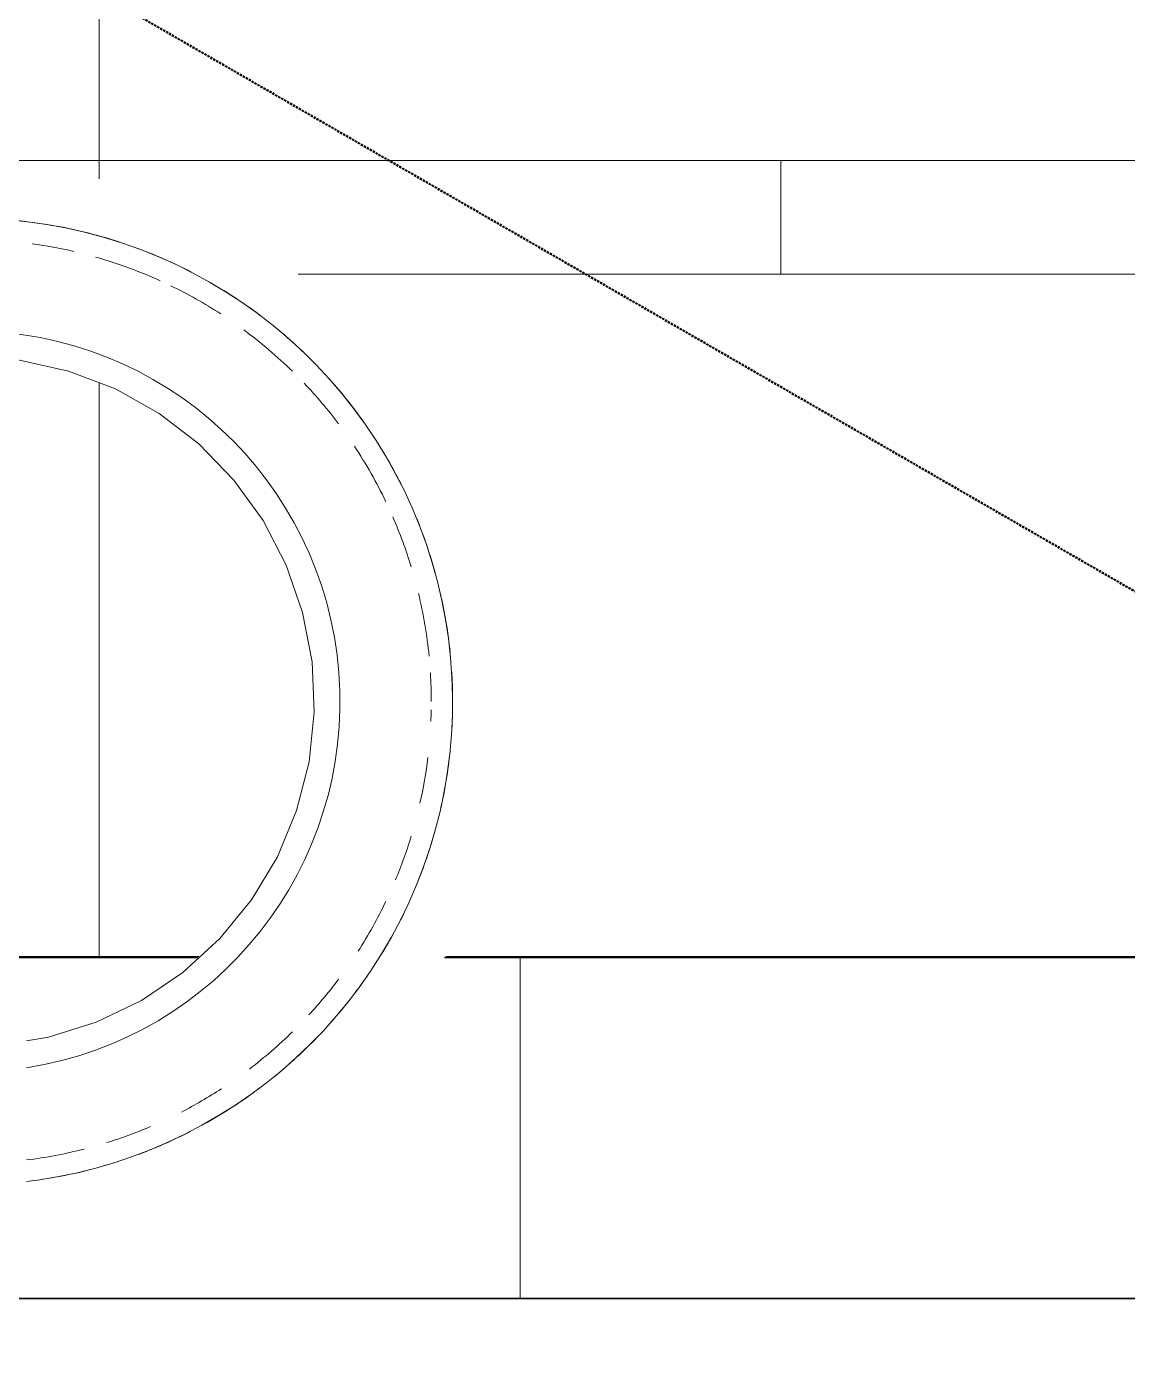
# Model space of a CAD drawing. Header units: millimetres. Extents: x -153298 to 620751, y -313239 to 250031.
# Drawn here: x 128775 to 129744, y -304324 to -303158 of the extents above; entities that cross this region are included whole.
import ezdxf

# ---------------------------------------------------------------- set-up
doc = ezdxf.new("R2010")
doc.units = ezdxf.units.MM
doc.linetypes.add('Centre', pattern=[31.75, 6.35, -4.7625, 15.875, -4.7625])
doc.linetypes.add('DPA_Hidden 50', pattern=[3, 2, -1])
for name, color, linetype, lineweight in [('A-ANNO-SYMB', 7, 'Continuous', 9), ('A-FLOR-LEVL', 7, 'Continuous', 35), ('A-GENM', 7, 'Continuous', 9), ('A-WALL-PATT', 7, 'Continuous', 35), ('I-WALL-E', 7, 'Continuous', 35), ('WALL-E', 7, 'Continuous', 35)]:
    doc.layers.add(name, color=color, linetype=linetype, lineweight=lineweight)

# ---------------------------------------------------------------- blocks, each defined once
blk = doc.blocks.new('PPL_Escalator - STANDARD-13272353-2120-01 ENTRANCE 1 SECTION A')
at = {"layer": 'A-GENM', "color": 7, "lineweight": 35}
blk.add_line((-853246.4, 92170), (-855577.4, 92170), dxfattribs=at)
at = {"layer": 'A-GENM', "color": 7, "flags": 128}
for points in [[(-854491.4, 93118.7), (-854474.5, 93117), (-854457.7, 93114.6), (-854440.9, 93111.6), (-854424.3, 93107.9), (-854407.9, 93103.5), (-854391.7, 93098.5), (-854375.6, 93092.8), (-854359.8, 93086.5), (-854344.3, 93079.6), (-854329.1, 93072), (-854314.2, 93063.9), (-854299.6, 93055.1), (-854285.4, 93045.8), (-854271.5, 93035.9), (-854258.1, 93025.5), (-854245.1, 93014.6), (-854232.5, 93003.1), (-854220.4, 92991.1), (-854208.9, 92978.7), (-854197.8, 92965.8), (-854187.2, 92952.5), (-854177.2, 92938.8), (-854167.7, 92924.7), (-854158.8, 92910.2), (-854150.5, 92895.3), (-854142.8, 92880.2), (-854135.7, 92864.7), (-854129.2, 92849), (-854123.4, 92833.1), (-854118.2, 92816.9), (-854113.6, 92800.5), (-854109.7, 92783.9), (-854106.5, 92767.2), (-854103.9, 92750.4), (-854102.1, 92733.5), (-854100.9, 92716.6), (-854100.3, 92699.6), (-854100.5, 92682.6), (-854101.3, 92665.6), (-854102.8, 92648.7), (-854105, 92631.8), (-854107.9, 92615.1), (-854111.4, 92598.4), (-854115.6, 92581.9), (-854120.5, 92565.7), (-854126, 92549.6), (-854132.1, 92533.7), (-854138.9, 92518.1), (-854146.2, 92502.8), (-854154.2, 92487.8), (-854162.8, 92473.1), (-854172, 92458.8), (-854181.7, 92444.8), (-854192, 92431.3), (-854202.8, 92418.2), (-854214.1, 92405.5), (-854226, 92393.3), (-854238.3, 92381.6), (-854251, 92370.3), (-854264.2, 92359.6), (-854277.8, 92349.4), (-854291.9, 92339.8), (-854306.3, 92330.8), (-854321, 92322.3), (-854336.1, 92314.4), (-854351.4, 92307.2), (-854367.1, 92300.5), (-854383, 92294.5), (-854399.1, 92289.1), (-854415.4, 92284.4), (-854432, 92280.3), (-854448.6, 92276.9), (-854465.4, 92274.2), (-854475.4, 92273)], [(-854525.4, 92998.3), (-854481.4, 92995.1), (-854438.3, 92985.6), (-854397.1, 92969.9), (-854358.6, 92948.4), (-854323.6, 92921.5), (-854292.9, 92889.8), (-854267.1, 92854.1), (-854246.7, 92814.9), (-854232.3, 92773.2), (-854224, 92729.9), (-854222.2, 92685.8), (-854226.7, 92641.9), (-854237.6, 92599.2), (-854254.5, 92558.5), (-854277.2, 92520.6), (-854305.1, 92486.5), (-854337.7, 92456.7), (-854374.2, 92432), (-854413.9, 92412.9), (-854456, 92399.7), (-854475.4, 92396.6)]]:
    blk.add_lwpolyline(points, dxfattribs=at)
at = {"layer": 'A-GENM', "color": 7}
for radius, start, end in [(425.1, 80.7415, 90), (425.1, 71.9693, 80.4316), (406.3, 76.9505, 82.1909), (425.1, 62.6862, 69.9845), (406.3, 65.6213, 74.1541), (406.3, 57.0476, 64.1538), (425.1, 53.0984, 60.6096), (425.1, 43.9624, 50.9554), (326, 278.8446, 90), (326, 278.8446, 90), (406.3, 45.6282, 53.544), (406.3, 36.9506, 43.544), (425.1, 34.589, 41.3636), (406.3, 25.6257, 33.544), (425.1, 25.3452, 31.4969), (406.3, 16.9506, 23.544), (425.1, 15.4785, 22.2531), (406.3, 5.6239, 13.544), (425.1, 5.8654, 12.8797), (425.1, 356.226, 3.7727), (406.3, 0, 3.544), (406.3, 357.5655, 358.9588), (425.1, 347.1049, 354.1369), (406.3, 347.2972, 353.0494), (425.1, 337.712, 344.5447), (406.3, 337.2972, 343.0494), (406.3, 327.2972, 334.3743), (425.1, 328.461, 334.6969), (425.1, 318.6265, 325.4458), (406.3, 317.2972, 323.0494), (406.3, 307.2972, 314.3718), (425.1, 309.0904, 316.0287), (406.3, 297.2972, 303.0494), (425.1, 299.459, 306.8568), (406.3, 287.2972, 293.0494), (425.1, 290.1431, 297.2254), (406.3, 277.0867, 284.3778), (425.1, 279.6311, 287.9094), (425.1, 276.7704, 279.3535)]:
    blk.add_arc((-854525.4, 92695), radius, start, end, dxfattribs=at)

msp = doc.modelspace()

# ---------------------------------------------------------------- hatches: boundary and pattern name
at = {"layer": 'A-WALL-PATT', "lineweight": 9}
h = msp.add_hatch(dxfattribs=at)
h.set_pattern_fill('FP_22', style=0, pattern_type=2)
h.set_pattern_definition([(0, (132437.9, -298476.8), (0, 1400), []), (0, (132437.9, -298376.8), (0, 1400), []), (0, (132437.9, -297776.8), (0, 1400), []), (0, (132437.9, -297676.8), (0, 1400), []), (90, (132437.9, -299076.8), (-1200, 7e-14), []), (90, (133037.9, -298476.8), (-1200, 700), [100, -600])])
h.paths.add_polyline_path([(127720.58, -304039.6569), (128544.88, -304039.6569), (128544.88, -304036.753), (127720.58, -304036.753)])
h.paths.add_polyline_path([(128148.6483, -303992.6347), (128544.88, -303992.6347), (128544.88, -303976.753), (128926.3851, -303976.028), (128963.0309, -303939.737), (129001.3038, -303876.5047), (129021.7855, -303811.2492), (129027.7295, -303737.6486), (129021.4445, -303690.6932), (129000.2318, -303625.1976), (128962.5868, -303565.0565), (128956.7119, -303557.285), (128905.9914, -303508.5124), (128843.9294, -303472.9692), (128785.7652, -303454.4196), (128724.88, -303448.5516), (128049.7933, -303448.5504), (127670.58, -303448.5516), (127670.58, -303992.6347), (127720.58, -303992.6347)])
h.paths.add_polyline_path([(129162.2727, -303976.753), (130610.38, -303976.753), (130610.38, -301284.4873), (129919.0593, -301284.4873), (129918.8746, -301276.753), (127671.7951, -301276.753), (127671.7951, -301284.4873), (126542.88, -301284.4873), (126542.88, -301676.753), (126522.88, -301676.753), (126522.88, -301284.4873), (126414.7951, -301284.4873), (126414.7951, -301276.753), (126053.5431, -301276.753), (116180.8535, -295576.753), (113186.0888, -295576.753), (126200.6105, -303089.5494), (126329.8375, -303149.1451), (126453.7674, -303194.7787), (126583.5277, -303231.0667), (126708.2944, -303255.9294), (126847.0284, -303271.8044), (126976.6405, -303276.753), (128737.3887, -303277.6127), (128799.1864, -303282.601), (128871.6631, -303300.0011), (128927.0481, -303322.5366), (128949.115, -303333.6089), (129004.078, -303367.4699), (129049.176, -303405.4667), (129066.9916, -303422.8196), (129098.0439, -303458.9436), (129114.1624, -303480.362), (129143.6531, -303528.5417), (129152.4302, -303545.6854), (129168.6375, -303583.9334), (129179.4976, -303615.7259), (129190.9489, -303663.042), (129194.88, -303686.1063), (129198.8513, -303734.5648), (129199.88, -303751.753), (129195.8122, -303808.8795), (129192.0763, -303835.0031), (129179.2703, -303888.4541), (129173.282, -303907.385), (129156.7812, -303948.1585), (129143.8969, -303976.753), (129162.1316, -303976.753)])
h.paths.add_polyline_path([(129918.8746, -301271.753), (129919.0593, -301271.753), (129919.0593, -301171.753), (130610.38, -301171.753), (130610.38, -300976.753), (126542.88, -300976.753), (126542.88, -301171.753), (127671.7951, -301171.753), (127671.7951, -301226.753), (129918.8746, -301226.753)])
h.paths.add_polyline_path([(126273.4358, -301226.753), (126414.7951, -301226.753), (126414.7951, -301171.753), (126522.88, -301171.753), (126522.88, -300976.753), (125850.9482, -300976.753), (116523.6755, -295576.753), (116280.8535, -295576.753), (117725.5385, -296410.8422), (117728.7135, -296405.343), (118817.3074, -297033.843), (118814.1324, -297039.3422), (120843.2299, -298210.8422), (120846.4049, -298205.343), (121934.9988, -298833.843), (121931.8238, -298839.3422), (123960.9214, -300010.8422), (123964.0964, -300005.343), (125052.6903, -300633.843), (125049.5153, -300639.3422), (126053.5431, -301219.0179), (126053.5431, -301226.753), (126075.4426, -301226.753)])
h = msp.add_hatch(dxfattribs=at)
h.set_pattern_fill('FP_9', style=0, pattern_type=2)
h.set_pattern_definition([(90, (128608.9, -304276.75), (-600, 4e-14), [])])
h.paths.add_polyline_path([(128774.88, -304276.753), (130303.88, -304276.753), (130303.88, -304274.753), (130311.6141, -304274.753), (130311.9763, -304271.753), (130346.1458, -304271.753), (130346.1596, -304274.753), (130361.6141, -304274.753), (130361.9763, -304271.753), (130396.1458, -304271.753), (130396.1458, -304274.753), (130411.6141, -304274.753), (130411.9763, -304271.753), (130446.1458, -304271.753), (130446.1458, -304274.753), (130461.6141, -304274.753), (130461.9763, -304271.753), (130496.1458, -304271.753), (130496.1458, -304274.753), (130511.6141, -304274.753), (130511.9763, -304271.753), (130546.1458, -304271.753), (130546.1458, -304274.753), (130561.6141, -304274.753), (130561.9763, -304271.753), (130596.1458, -304271.753), (130596.1458, -304274.753), (130603.88, -304274.753), (130603.88, -304276.753), (130610.38, -304276.753), (130610.38, -303976.753), (129142.6342, -303976.753), (129114.1624, -304023.1534), (129103.6978, -304037.6798), (129070.8148, -304076.4301), (129053.3186, -304094.2278), (129008.93, -304132.0774), (128995.4655, -304141.5906), (128951.3817, -304168.6676), (128931.4035, -304179.0341), (128886.06, -304197.9658), (128863.1113, -304205.6972), (128799.1864, -304220.9049), (128774.88, -304223.691), (128774.88, -304226.753)])
h.paths.add_polyline_path([(128774.88, -304050.1612), (128786.9983, -304048.693), (128847.3775, -304028.6482), (128858.4742, -304022.8053), (128910.2997, -303991.8327), (128925.6472, -303976.753), (128544.88, -303976.753), (128544.88, -303992.6347), (128774.88, -303993.1595), (128774.88, -304049.3636)])
h.paths.add_polyline_path([(128544.88, -304039.6569), (128724.88, -304039.6569), (128724.88, -304036.753), (128544.88, -304036.753)])
h.paths.add_polyline_path([(128910.2997, -303991.8327), (128910.3022, -303991.8327), (128916.0054, -303986.7642)])

# ---------------------------------------------------------------- linework, layer by layer
at = {"layer": 'A-ANNO-SYMB', "color": 7, "linetype": 'DPA_Hidden 50', "lineweight": 50}
msp.add_line((108780.8419, -291548.2085), (130909.5816, -304324.2423), dxfattribs=at)
at = {"layer": 'A-FLOR-LEVL', "color": 7, "linetype": 'Centre', "lineweight": 9}
msp.add_line((80346.0738, -304276.753), (144086.7932, -304276.753), dxfattribs=at)
at = {"layer": 'I-WALL-E', "color": 7}
for p, q in [((128925.6472, -303976.753), (128544.88, -303976.753)), ((128544.88, -303976.753), (128925.6472, -303976.753)), ((130610.38, -303976.753), (129142.6342, -303976.753)), ((129142.6342, -303976.753), (130610.38, -303976.753)), ((128544.88, -304276.753), (130003.88, -304276.753)), ((130003.88, -304276.753), (128544.88, -304276.753))]:
    msp.add_line(p, q, dxfattribs=at)
at = {"layer": 'WALL-E', "color": 7}
for p, q in [((128925.6472, -303976.753), (128544.88, -303976.753)), ((128544.88, -303976.753), (128925.6472, -303976.753)), ((130610.38, -303976.753), (129142.6342, -303976.753)), ((129142.6342, -303976.753), (130610.38, -303976.753))]:
    msp.add_line(p, q, dxfattribs=at)

# ---------------------------------------------------------------- block references
at = {"layer": 'A-GENM', "color": 7}
msp.add_blockref('PPL_Escalator - STANDARD-13272353-2120-01 ENTRANCE 1 SECTION A', (983250.2539, -396446.753), dxfattribs=at)

doc.saveas('drawing.dxf')
